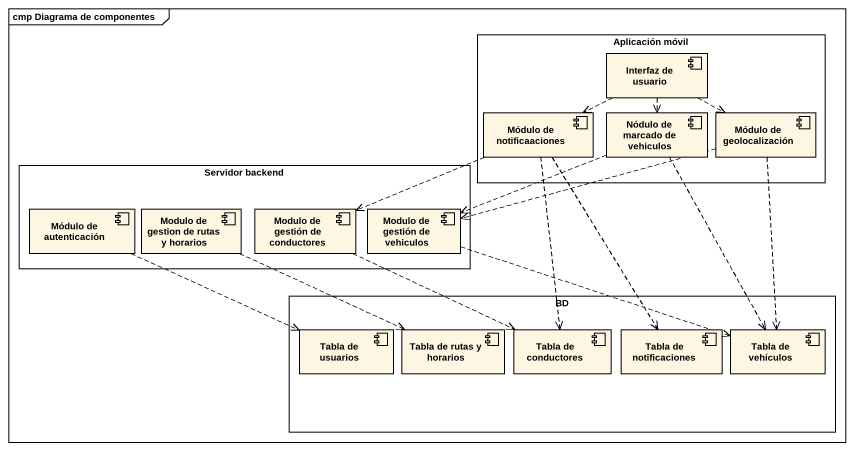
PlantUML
@startuml
mainframe cmp Diagrama de componentes
rectangle "Aplicación móvil" as Aplicación_móvil {
  component "Interfaz de usuario" as Interfaz_de_usuario
  component "Módulo de notificaaciones" as Módulo_de_notificaaciones
  component "Nódulo de marcado de vehiculos" as Nódulo_de_marcado_de
  component "Módulo de geolocalización" as Módulo_de_geolocalización
}
rectangle "Servidor backend" as Servidor_backend {
  component "Módulo de autenticación" as Módulo_de_autenticación
  component "Modulo de gestion de rutas y horarios" as Modulo_de_gestion_de_rutas
  component "Modulo de gestión de conductores" as Modulo_de_gestión_de
  component "Modulo de gestión de vehiculos" as Modulo_de_gestión_de_2
}
rectangle BD {
  component "Tabla de usuarios" as Tabla_de_usuarios
  component "Tabla de rutas y horarios" as Tabla_de_rutas_y_horarios
  component "Tabla de conductores" as Tabla_de_conductores
  component "Tabla de notificaciones" as Tabla_de_notificaciones
  component "Tabla de vehículos" as Tabla_de_vehículos
}
Interfaz_de_usuario .left.> Módulo_de_notificaaciones
Interfaz_de_usuario ..> Nódulo_de_marcado_de
Interfaz_de_usuario .right.> Módulo_de_geolocalización
Módulo_de_notificaaciones .left.> Modulo_de_gestión_de
Módulo_de_notificaaciones ..> Tabla_de_conductores
Módulo_de_notificaaciones ..> Tabla_de_notificaciones
Nódulo_de_marcado_de .left.> Modulo_de_gestión_de_2
Nódulo_de_marcado_de ..> Tabla_de_vehículos
Módulo_de_geolocalización .left.> Modulo_de_gestión_de_2
Módulo_de_geolocalización ..> Tabla_de_vehículos
Módulo_de_autenticación .right.> Tabla_de_usuarios
Modulo_de_gestion_de_rutas .right.> Tabla_de_rutas_y_horarios
Modulo_de_gestión_de .right.> Tabla_de_conductores
Modulo_de_gestión_de_2 .right.> Tabla_de_vehículos
@enduml
